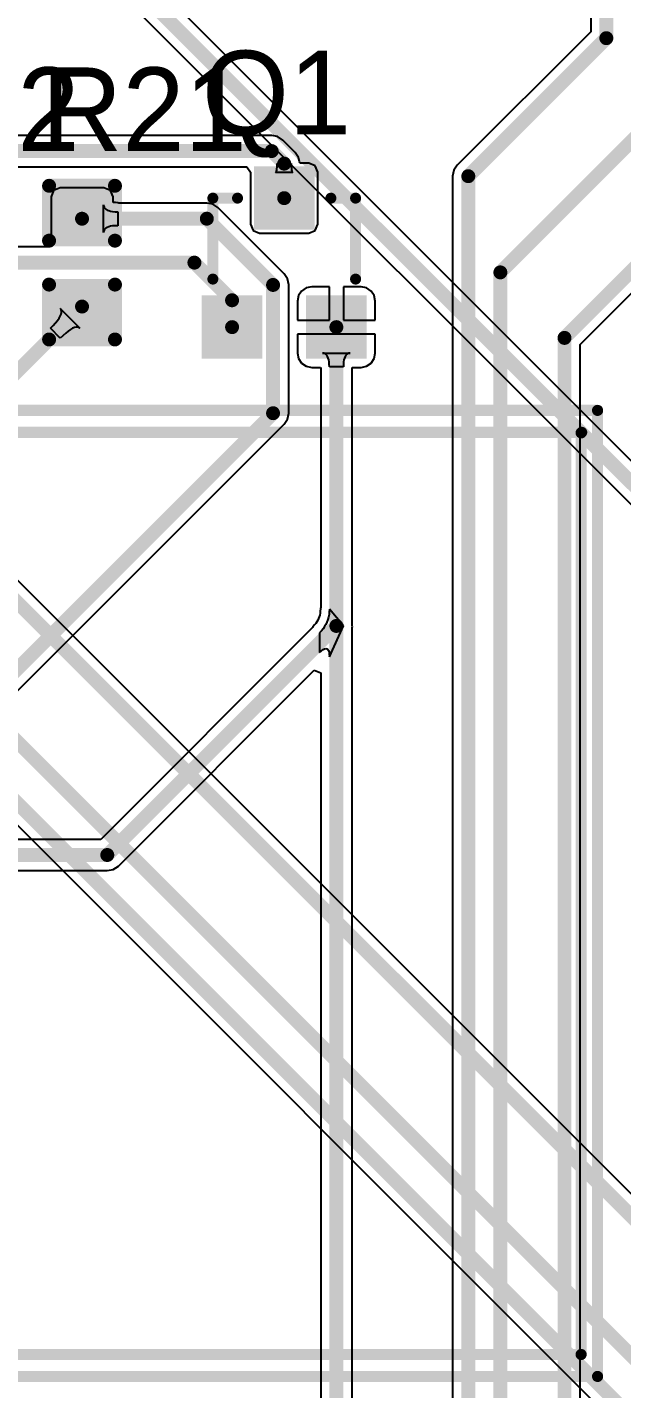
# Model space of a CAD drawing. Header units: millimetres. Extents: x 6.5 to 10.45, y 0.98 to 5.86.
# Drawn here: x 8.681 to 9.107, y 2.787 to 3.764 of the extents above; entities that cross this region are included whole.
import ezdxf

# ---------------------------------------------------------------- set-up
doc = ezdxf.new("R2010")
doc.units = ezdxf.units.MM
doc.header["$MEASUREMENT"] = 0
for name, color, linetype in [('BottomLayer', 5, 'Continuous'), ('TopLayer', 1, 'Continuous'), ('TopOverlay', 2, 'Continuous'), ('TopPaste', 8, 'Continuous'), ('TopSolder', 216, 'Continuous')]:
    doc.layers.add(name, color=color, linetype=linetype)

# ---------------------------------------------------------------- blocks, each defined once
blk = doc.blocks.new('____SOT_23_42')
at = {"layer": 'TopLayer'}
for points in [[(-0.01772, 0.02756), (0.01772, 0.02756), (-0.01772, 0.06496), (0.01772, 0.06496)], [(-0.05512, -0.06496), (-0.01969, -0.06496), (-0.05512, -0.02756), (-0.01969, -0.02756)], [(0.01969, -0.06496), (0.05512, -0.06496), (0.01969, -0.02756), (0.05512, -0.02756)]]:
    blk.add_solid(points, dxfattribs=at)
at = {"layer": 'TopOverlay', "const_width": 0.00787}
for points in [[(-0.05118, -0.01181), (-0.05118, 0.04626)], [(-0.05118, 0.04626), (-0.03346, 0.04626)], [(0.03346, 0.04626), (0.05118, 0.04626)], [(0.05118, -0.01181), (0.05118, 0.04626)]]:
    blk.add_lwpolyline(points, dxfattribs=at)
at = {"layer": 'TopOverlay', "const_width": 0.00394}
for points in [[(-0.05315, 0.04626, 1), (-0.04921, 0.04626, 1)], [(-0.05315, 0.04626, 1), (-0.04921, 0.04626, 1)], [(-0.03543, 0.04626, 1), (-0.0315, 0.04626, 1)], [(0.0315, 0.04626, 1), (0.03543, 0.04626, 1)], [(0.04921, 0.04626, 1), (0.05315, 0.04626, 1)], [(0.04921, 0.04626, 1), (0.05315, 0.04626, 1)], [(-0.05315, -0.01181, 1), (-0.04921, -0.01181, 1)], [(0.04921, -0.01181, 1), (0.05315, -0.01181, 1)]]:
    blk.add_lwpolyline(points, format="xyb", close=True, dxfattribs=at)
at = {"layer": 'TopPaste'}
for points in [[(-0.01772, 0.02756), (0.01772, 0.02756), (-0.01772, 0.06496), (0.01772, 0.06496)], [(-0.05512, -0.06496), (-0.01969, -0.06496), (-0.05512, -0.02756), (-0.01969, -0.02756)], [(0.01969, -0.06496), (0.05512, -0.06496), (0.01969, -0.02756), (0.05512, -0.02756)]]:
    blk.add_solid(points, dxfattribs=at)
at = {"layer": 'TopSolder'}
for points in [[(-0.02172, 0.02356), (0.02172, 0.02356), (-0.02172, 0.06896), (0.02172, 0.06896)], [(-0.05912, -0.06896), (-0.01569, -0.06896), (-0.05912, -0.02356), (-0.01569, -0.02356)], [(0.01569, -0.06896), (0.05912, -0.06896), (0.01569, -0.02356), (0.05912, -0.02356)]]:
    blk.add_solid(points, dxfattribs=at)
blk = doc.blocks.new('___R0603_62')
at = {"layer": 'TopLayer'}
for points in [[(-0.047244, -0.015748), (-0.015748, -0.015748), (-0.047244, 0.015748), (-0.015748, 0.015748)], [(0.015748, -0.015748), (0.047244, -0.015748), (0.015748, 0.015748), (0.047244, 0.015748)]]:
    blk.add_solid(points, dxfattribs=at)
at = {"layer": 'TopOverlay', "const_width": 0.01}
for points in [[(-0.055118, 0.023622), (-0.015748, 0.023622)], [(-0.055118, 0.023622), (-0.055118, -0.023622)], [(0.015748, 0.023622), (0.055118, 0.023622)], [(0.055118, 0.023622), (0.055118, -0.023622)], [(-0.055118, -0.023622), (-0.015748, -0.023622)], [(0.015748, -0.023622), (0.055118, -0.023622)]]:
    blk.add_lwpolyline(points, dxfattribs=at)
at = {"layer": 'TopOverlay', "const_width": 0.005}
for points in [[(-0.057618, 0.023622, 1), (-0.052618, 0.023622, 1)], [(-0.057618, 0.023622, 1), (-0.052618, 0.023622, 1)], [(-0.018248, 0.023622, 1), (-0.013248, 0.023622, 1)], [(0.013248, 0.023622, 1), (0.018248, 0.023622, 1)], [(0.052618, 0.023622, 1), (0.057618, 0.023622, 1)], [(0.052618, 0.023622, 1), (0.057618, 0.023622, 1)], [(-0.057618, -0.023622, 1), (-0.052618, -0.023622, 1)], [(-0.057618, -0.023622, 1), (-0.052618, -0.023622, 1)], [(-0.018248, -0.023622, 1), (-0.013248, -0.023622, 1)], [(0.013248, -0.023622, 1), (0.018248, -0.023622, 1)], [(0.052618, -0.023622, 1), (0.057618, -0.023622, 1)], [(0.052618, -0.023622, 1), (0.057618, -0.023622, 1)]]:
    blk.add_lwpolyline(points, format="xyb", close=True, dxfattribs=at)
at = {"layer": 'TopPaste'}
for points in [[(-0.047244, -0.015748), (-0.015748, -0.015748), (-0.047244, 0.015748), (-0.015748, 0.015748)], [(0.015748, -0.015748), (0.047244, -0.015748), (0.015748, 0.015748), (0.047244, 0.015748)]]:
    blk.add_solid(points, dxfattribs=at)
at = {"layer": 'TopSolder'}
for points in [[(-0.051244, -0.019748), (-0.011748, -0.019748), (-0.051244, 0.019748), (-0.011748, 0.019748)], [(0.011748, -0.019748), (0.051244, -0.019748), (0.011748, 0.019748), (0.051244, 0.019748)]]:
    blk.add_solid(points, dxfattribs=at)
blk = doc.blocks.new('1_14IPS_LCD_75')
at = {"layer": 'TopOverlay', "const_width": 0.008}
for points in [[(-0.9685, 1.02362), (-0.9685, 0.33071)], [(0.25197, 1.02362), (-0.9685, 1.02362)], [(-0.95669, 1.00787), (-0.95669, 0.34685)], [(0.14606, 1.00787), (-0.95669, 1.00787)], [(-0.95669, 0.34685), (-0.95709, 0.34646)], [(0.14567, 0.34646), (-0.95709, 0.34646)], [(0.25197, 0.33071), (-0.9685, 0.33071)]]:
    blk.add_lwpolyline(points, dxfattribs=at)
at = {"layer": 'TopOverlay', "const_width": 0.004}
for points in [[(-0.9705, 1.02362, 1), (-0.9665, 1.02362, 1)], [(-0.9705, 1.02362, 1), (-0.9665, 1.02362, 1)], [(-0.95869, 1.00787, 1), (-0.95469, 1.00787, 1)], [(-0.95869, 1.00787, 1), (-0.95469, 1.00787, 1)], [(-0.95909, 0.34646, 1), (-0.95509, 0.34646, 1)], [(-0.95909, 0.34646, 1), (-0.95509, 0.34646, 1)], [(-0.95869, 0.34685, 1), (-0.95469, 0.34685, 1)], [(-0.95869, 0.34685, 1), (-0.95469, 0.34685, 1)], [(-0.9705, 0.33071, 1), (-0.9665, 0.33071, 1)], [(-0.9705, 0.33071, 1), (-0.9665, 0.33071, 1)]]:
    blk.add_lwpolyline(points, format="xyb", close=True, dxfattribs=at)

msp = doc.modelspace()

# ---------------------------------------------------------------- linework, layer by layer
at = {"layer": 'BottomLayer'}
for p, q in [((9.50065, 3.06622), (8.7793, 3.78756)), ((8.76344, 3.7717), (9.3016, 3.23354)), ((9.42265, 2.61822), (8.52508, 3.51578)), ((8.48544, 3.3797), (9.24909, 2.61604))]:
    msp.add_line(p, q, dxfattribs=at)
at = {"layer": 'BottomLayer', "const_width": 0.01}
for points in [[(8.05, 3.875), (9.145, 2.78)], [(8.15, 3.875), (9.418, 2.607)], [(8.758, 3.793), (9.496, 3.055)], [(8.48, 3.401), (9.26031, 2.62069)]]:
    msp.add_lwpolyline(points, dxfattribs=at)
at = {"layer": 'TopLayer'}
for p, q in [((9.08478, 3.8452), (9.08478, 3.76065)), ((9.07722, 3.53635), (9.31193, 3.77107)), ((9.08478, 3.76065), (8.98907, 3.66493)), ((8.856, 3.68622), (8.45, 3.68622)), ((8.86029, 3.68536), (8.856, 3.68622)), ((8.856, 3.68622), (8.856, 3.68622)), ((8.86393, 3.68293), (8.86029, 3.68536)), ((8.87293, 3.67393), (8.86393, 3.68293)), ((8.87536, 3.67029), (8.87293, 3.67393)), ((8.87293, 3.67393), (8.87293, 3.67393)), ((8.45465, 3.66378), (8.83823, 3.66378)), ((8.83823, 3.66378), (8.84079, 3.65996)), ((8.85981, 3.66197), (8.85995, 3.66374)), ((8.85995, 3.66374), (8.86, 3.666)), ((8.86, 3.666), (8.87, 3.666)), ((8.87, 3.666), (8.87001, 3.66481)), ((8.87001, 3.66481), (8.87029, 3.66128)), ((8.87595, 3.66735), (8.87536, 3.67029)), ((8.87633, 3.66646), (8.87595, 3.66735)), ((8.88272, 3.66646), (8.87633, 3.66646)), ((8.88731, 3.66455), (8.88272, 3.66646)), ((8.88921, 3.65996), (8.88731, 3.66455)), ((8.98907, 3.66493), (8.98664, 3.66129)), ((8.84079, 3.65996), (8.84079, 3.62256)), ((8.85883, 3.65971), (8.85905, 3.65977)), ((8.87117, 3.65971), (8.85883, 3.65971)), ((8.85905, 3.65977), (8.85925, 3.65996)), ((8.85925, 3.65996), (8.85943, 3.66028)), ((8.85943, 3.66028), (8.85958, 3.66072)), ((8.85958, 3.66072), (8.85971, 3.66128)), ((8.85971, 3.66128), (8.85981, 3.66197)), ((8.87029, 3.66128), (8.87042, 3.66072)), ((8.87042, 3.66072), (8.87057, 3.66028)), ((8.87057, 3.66028), (8.87075, 3.65996)), ((8.87075, 3.65996), (8.87095, 3.65977)), ((8.87095, 3.65977), (8.87117, 3.65971)), ((8.88921, 3.62256), (8.88921, 3.65996)), ((8.98664, 3.66129), (8.98578, 3.657)), ((8.98578, 3.657), (8.98578, 3.657)), ((8.98578, 3.657), (8.98578, 2.58004)), ((8.69966, 3.64684), (8.69776, 3.64224)), ((8.70425, 3.64874), (8.69966, 3.64684)), ((8.73575, 3.64874), (8.70425, 3.64874)), ((8.74034, 3.64684), (8.73575, 3.64874)), ((8.74224, 3.64224), (8.74034, 3.64684)), ((8.69776, 3.64224), (8.69776, 3.61075)), ((8.7355, 3.6165), (8.7355, 3.6365)), ((8.7355, 3.6365), (8.7356, 3.63555)), ((8.7356, 3.63555), (8.7359, 3.6347)), ((8.7359, 3.6347), (8.73641, 3.63395)), ((8.73641, 3.63395), (8.73712, 3.6333)), ((8.73712, 3.6333), (8.73803, 3.63275)), ((8.74224, 3.63823), (8.74224, 3.64224)), ((8.74279, 3.63814), (8.74224, 3.63823)), ((8.74406, 3.63803), (8.74279, 3.63814)), ((8.74579, 3.63799), (8.74406, 3.63803)), ((8.74641, 3.63771), (8.74579, 3.63799)), ((8.8095, 3.63771), (8.74641, 3.63771)), ((8.8138, 3.63686), (8.8095, 3.63771)), ((8.8095, 3.63771), (8.8095, 3.63771)), ((8.81743, 3.63443), (8.8138, 3.63686)), ((8.86493, 3.58693), (8.81743, 3.63443)), ((8.73803, 3.63275), (8.73914, 3.6323)), ((8.73914, 3.6323), (8.74046, 3.63195)), ((8.74046, 3.63195), (8.74197, 3.6317)), ((8.74197, 3.6317), (8.7437, 3.63155)), ((8.7437, 3.63155), (8.74562, 3.6315)), ((8.74562, 3.6315), (8.74562, 3.6215)), ((8.7356, 3.61745), (8.7355, 3.6165)), ((8.7359, 3.6183), (8.7356, 3.61745)), ((8.73641, 3.61905), (8.7359, 3.6183)), ((8.73712, 3.6197), (8.73641, 3.61905)), ((8.73803, 3.62025), (8.73712, 3.6197)), ((8.73914, 3.6207), (8.73803, 3.62025)), ((8.74046, 3.62105), (8.73914, 3.6207)), ((8.74197, 3.6213), (8.74046, 3.62105)), ((8.7437, 3.62145), (8.74197, 3.6213)), ((8.74562, 3.6215), (8.7437, 3.62145)), ((8.84079, 3.62256), (8.84269, 3.61797)), ((8.84269, 3.61797), (8.84728, 3.61606)), ((8.84728, 3.61606), (8.88272, 3.61606)), ((8.88272, 3.61606), (8.88731, 3.61797)), ((8.88731, 3.61797), (8.88921, 3.62256)), ((8.69514, 3.60622), (8.63614, 3.60622)), ((8.69791, 3.61037), (8.69514, 3.60622)), ((8.69776, 3.61075), (8.69791, 3.61037)), ((8.86736, 3.58329), (8.86493, 3.58693)), ((8.86493, 3.58693), (8.86493, 3.58693)), ((8.86822, 3.579), (8.86736, 3.58329)), ((8.86822, 3.487), (8.86822, 3.579)), ((8.86822, 3.579), (8.86822, 3.579)), ((8.87748, 3.57465), (8.87527, 3.57134)), ((8.88078, 3.57686), (8.87748, 3.57465)), ((8.88469, 3.57764), (8.88078, 3.57686)), ((8.8974, 3.57764), (8.88469, 3.57764)), ((8.8974, 3.55374), (8.8974, 3.57764)), ((8.92012, 3.57764), (8.9074, 3.57764)), ((8.9074, 3.57764), (8.9074, 3.55374)), ((8.92402, 3.57686), (8.92012, 3.57764)), ((8.92733, 3.57465), (8.92402, 3.57686)), ((8.92954, 3.57134), (8.92733, 3.57465)), ((8.87527, 3.57134), (8.87449, 3.56744)), ((8.87449, 3.56744), (8.87449, 3.55374)), ((8.93031, 3.56744), (8.92954, 3.57134)), ((8.93031, 3.55374), (8.93031, 3.56744)), ((8.7024, 3.55361), (8.70353, 3.55524)), ((8.70353, 3.55524), (8.70438, 3.55672)), ((8.70495, 3.56125), (8.70438, 3.56203)), ((8.70438, 3.56203), (8.71852, 3.54789)), ((8.70438, 3.55672), (8.70495, 3.55807)), ((8.70523, 3.56033), (8.70495, 3.56125)), ((8.70495, 3.55807), (8.70523, 3.55927)), ((8.70523, 3.55927), (8.70523, 3.56033)), ((8.69731, 3.54789), (8.69929, 3.54994)), ((8.70438, 3.54081), (8.69731, 3.54789)), ((8.69929, 3.54994), (8.7024, 3.55361)), ((8.71011, 3.54591), (8.70834, 3.54449)), ((8.71174, 3.54704), (8.71011, 3.54591)), ((8.71322, 3.54789), (8.71174, 3.54704)), ((8.71456, 3.54845), (8.71322, 3.54789)), ((8.71577, 3.54873), (8.71456, 3.54845)), ((8.71683, 3.54873), (8.71577, 3.54873)), ((8.71775, 3.54845), (8.71683, 3.54873)), ((8.71852, 3.54789), (8.71775, 3.54845)), ((8.87449, 3.55374), (8.8974, 3.55374)), ((8.9074, 3.55374), (8.93031, 3.55374)), ((8.70834, 3.54449), (8.70438, 3.54081)), ((8.93031, 3.54374), (8.87449, 3.54374)), ((8.87449, 3.54374), (8.87449, 3.53004)), ((8.93031, 3.53004), (8.93031, 3.54374)), ((9.07722, 2.431), (9.07722, 3.53635)), ((8.87449, 3.53004), (8.87527, 3.52614)), ((8.87527, 3.52614), (8.87748, 3.52283)), ((8.89335, 3.53007), (8.8924, 3.53017)), ((8.8924, 3.53017), (8.9124, 3.53017)), ((8.8942, 3.52977), (8.89335, 3.53007)), ((8.89495, 3.52927), (8.8942, 3.52977)), ((8.8956, 3.52857), (8.89495, 3.52927)), ((8.89615, 3.52767), (8.8956, 3.52857)), ((8.8966, 3.52657), (8.89615, 3.52767)), ((8.89695, 3.52527), (8.8966, 3.52657)), ((8.9082, 3.52657), (8.90785, 3.52527)), ((8.90865, 3.52767), (8.9082, 3.52657)), ((8.9092, 3.52857), (8.90865, 3.52767)), ((8.90985, 3.52927), (8.9092, 3.52857)), ((8.9106, 3.52977), (8.90985, 3.52927)), ((8.91145, 3.53007), (8.9106, 3.52977)), ((8.9124, 3.53017), (8.91145, 3.53007)), ((8.92733, 3.52283), (8.92954, 3.52614)), ((8.92954, 3.52614), (8.93031, 3.53004)), ((8.87748, 3.52283), (8.88078, 3.52062)), ((8.88078, 3.52062), (8.88469, 3.51984)), ((8.88469, 3.51984), (8.89098, 3.51984)), ((8.89098, 3.51984), (8.89119, 3.51938)), ((8.89119, 3.51938), (8.89119, 3.34755)), ((8.8972, 3.52377), (8.89695, 3.52527)), ((8.89735, 3.52207), (8.8972, 3.52377)), ((8.8974, 3.52017), (8.89735, 3.52207)), ((8.9074, 3.52017), (8.8974, 3.52017)), ((8.90745, 3.52207), (8.9074, 3.52017)), ((8.9076, 3.52377), (8.90745, 3.52207)), ((8.90785, 3.52527), (8.9076, 3.52377)), ((8.91362, 3.51938), (8.91383, 3.51984)), ((8.91362, 3.33461), (8.91362, 3.51938)), ((8.91383, 3.51984), (8.92012, 3.51984)), ((8.92012, 3.51984), (8.92402, 3.52062)), ((8.92402, 3.52062), (8.92733, 3.52283)), ((8.86736, 3.48271), (8.86822, 3.487)), ((8.86822, 3.487), (8.86822, 3.487)), ((8.63073, 3.24487), (8.86493, 3.47907)), ((8.86493, 3.47907), (8.86736, 3.48271)), ((8.86493, 3.47907), (8.86493, 3.47907)), ((8.89008, 3.34093), (8.88963, 3.33969)), ((8.89044, 3.34221), (8.89008, 3.34093)), ((8.89069, 3.34356), (8.89044, 3.34221)), ((8.89085, 3.34498), (8.89069, 3.34356)), ((8.89091, 3.34671), (8.89085, 3.34498)), ((8.891, 3.34689), (8.89091, 3.34671)), ((8.89119, 3.34755), (8.89094, 3.34708)), ((8.89094, 3.34708), (8.891, 3.34689)), ((8.89677, 3.34074), (8.89627, 3.33894)), ((8.89712, 3.34259), (8.89677, 3.34074)), ((8.89733, 3.3445), (8.89712, 3.34259)), ((8.8974, 3.34647), (8.89733, 3.3445)), ((8.9074, 3.3344), (8.8974, 3.34647)), ((8.88535, 3.33321), (8.73347, 3.18133)), ((8.88558, 3.33383), (8.88535, 3.33321)), ((8.88675, 3.33509), (8.88558, 3.33383)), ((8.88765, 3.33621), (8.88675, 3.33509)), ((8.88842, 3.33734), (8.88765, 3.33621)), ((8.88908, 3.3385), (8.88842, 3.33734)), ((8.88963, 3.33969), (8.88908, 3.3385)), ((8.89167, 3.33085), (8.89033, 3.3294)), ((8.89288, 3.33235), (8.89167, 3.33085)), ((8.89394, 3.33391), (8.89288, 3.33235)), ((8.89486, 3.33553), (8.89394, 3.33391)), ((8.89563, 3.33721), (8.89486, 3.33553)), ((8.89627, 3.33894), (8.89563, 3.33721)), ((8.8974, 3.31233), (8.9074, 3.3344)), ((8.9074, 3.3344), (8.9074, 3.3344)), ((8.9074, 3.3344), (8.9074, 3.3344)), ((8.9074, 3.3344), (8.9074, 3.3344)), ((8.9074, 3.3344), (8.9074, 3.3344)), ((8.9074, 3.3344), (8.9074, 3.3344)), ((8.9074, 3.3344), (8.9074, 3.3344)), ((8.9074, 3.3344), (8.9074, 3.3344)), ((8.9074, 3.3344), (8.9074, 3.3344)), ((8.9074, 3.3344), (8.9074, 3.3344)), ((8.9074, 3.3344), (8.9074, 3.3344)), ((8.91387, 3.3338), (8.91362, 3.33461)), ((8.91362, 3.33332), (8.91387, 3.3338)), ((8.91362, 2.57939), (8.91362, 3.33332)), ((8.89033, 3.3294), (8.89033, 3.31526)), ((8.89033, 3.31526), (8.89167, 3.3165)), ((8.89167, 3.3165), (8.89288, 3.31741)), ((8.89288, 3.31741), (8.89394, 3.31797)), ((8.89394, 3.31797), (8.89486, 3.31819)), ((8.89486, 3.31819), (8.89563, 3.31806)), ((8.89563, 3.31806), (8.89627, 3.3176)), ((8.89627, 3.3176), (8.89677, 3.31679)), ((8.89677, 3.31679), (8.89712, 3.31565)), ((8.89712, 3.31565), (8.89733, 3.31416)), ((8.89733, 3.31416), (8.8974, 3.31233)), ((8.74605, 3.16219), (8.88657, 3.30271)), ((8.88657, 3.30271), (8.89119, 3.30079)), ((8.89119, 3.30079), (8.89119, 2.57941)), ((8.73347, 3.18133), (8.44091, 3.18133)), ((8.44086, 3.1589), (8.73812, 3.1589)), ((8.73812, 3.1589), (8.74241, 3.15976)), ((8.73812, 3.1589), (8.73812, 3.1589)), ((8.74241, 3.15976), (8.74605, 3.16219))]:
    msp.add_line(p, q, dxfattribs=at)
at = {"layer": 'TopLayer', "const_width": 0.01}
for points in [[(9.096, 3.756), (9.096, 4.584)], [(9.066, 3.541), (9.304, 3.779)], [(9.02, 3.588), (9.204, 3.772)], [(8.997, 3.657), (9.096, 3.756)], [(8.45, 3.675), (8.856, 3.675)], [(8.856, 3.675), (8.865, 3.666)], [(8.865, 3.64126), (8.865, 3.666)], [(8.997, 2.32), (8.997, 3.657)], [(8.72, 3.6265), (8.8095, 3.6265)], [(8.8095, 3.6265), (8.857, 3.579)], [(8.6315, 3.595), (8.8006, 3.595)], [(8.8006, 3.595), (8.8276, 3.568)], [(9.02, 2.431), (9.02, 3.588)], [(8.857, 3.487), (8.857, 3.579)], [(8.6655, 3.509), (8.72, 3.5635)], [(8.8276, 3.54874), (8.8276, 3.568)], [(8.9024, 3.3344), (8.9024, 3.54874)], [(9.066, 2.431), (9.066, 3.541)], [(8.6228, 3.2528), (8.857, 3.487)], [(8.73812, 3.17012), (8.9024, 3.3344)], [(8.9024, 2.5614), (8.9024, 3.3344)], [(8.385, 3.17012), (8.73812, 3.17012)]]:
    msp.add_lwpolyline(points, dxfattribs=at)
at = {"layer": 'TopLayer', "const_width": 0.005}
for points in [[(9.0935, 3.756, 1), (9.0985, 3.756, 1)], [(9.0935, 3.756, 1), (9.0985, 3.756, 1)], [(8.8535, 3.675, 1), (8.8585, 3.675, 1)], [(8.8535, 3.675, 1), (8.8585, 3.675, 1)], [(8.8625, 3.666, 1), (8.8675, 3.666, 1)], [(8.8625, 3.666, 1), (8.8675, 3.666, 1)], [(8.9945, 3.657, 1), (8.9995, 3.657, 1)], [(8.9945, 3.657, 1), (8.9995, 3.657, 1)], [(8.8625, 3.64126, 1), (8.8675, 3.64126, 1)], [(8.7175, 3.6265, 1), (8.7225, 3.6265, 1)], [(8.807, 3.6265, 1), (8.812, 3.6265, 1)], [(8.807, 3.6265, 1), (8.812, 3.6265, 1)], [(8.7981, 3.595, 1), (8.8031, 3.595, 1)], [(8.7981, 3.595, 1), (8.8031, 3.595, 1)], [(9.0175, 3.588, 1), (9.0225, 3.588, 1)], [(9.0175, 3.588, 1), (9.0225, 3.588, 1)], [(8.8545, 3.579, 1), (8.8595, 3.579, 1)], [(8.8545, 3.579, 1), (8.8595, 3.579, 1)], [(8.7175, 3.5635, 1), (8.7225, 3.5635, 1)], [(8.8251, 3.568, 1), (8.8301, 3.568, 1)], [(8.8251, 3.568, 1), (8.8301, 3.568, 1)], [(8.8251, 3.54874, 1), (8.8301, 3.54874, 1)], [(8.8999, 3.54874, 1), (8.9049, 3.54874, 1)], [(9.0635, 3.541, 1), (9.0685, 3.541, 1)], [(9.0635, 3.541, 1), (9.0685, 3.541, 1)], [(8.8545, 3.487, 1), (8.8595, 3.487, 1)], [(8.8545, 3.487, 1), (8.8595, 3.487, 1)], [(8.8999, 3.3344, 1), (8.9049, 3.3344, 1)], [(8.8999, 3.3344, 1), (8.9049, 3.3344, 1)], [(8.8999, 3.3344, 1), (8.9049, 3.3344, 1)], [(8.73562, 3.17012, 1), (8.74062, 3.17012, 1)], [(8.73562, 3.17012, 1), (8.74062, 3.17012, 1)]]:
    msp.add_lwpolyline(points, format="xyb", close=True, dxfattribs=at)

# ---------------------------------------------------------------- block references
msp.add_blockref('____SOT_23_42', (8.865, 3.595))
for name, p, rotation in [('___R0603_62', (8.72, 3.595), 90), ('1_14IPS_LCD_75', (8.12122, 3.81972), 180)]:
    msp.add_blockref(name, p, dxfattribs=dict(rotation=rotation))

# ---------------------------------------------------------------- texts
at = {"layer": 'TopOverlay'}
for s, p in [('Q1', (8.806, 3.687)), ('R22', (8.571, 3.675)), ('R21', (8.691, 3.675))]:
    msp.add_text(s, height=0.06, dxfattribs=at).set_placement(p)

doc.saveas('drawing.dxf')
